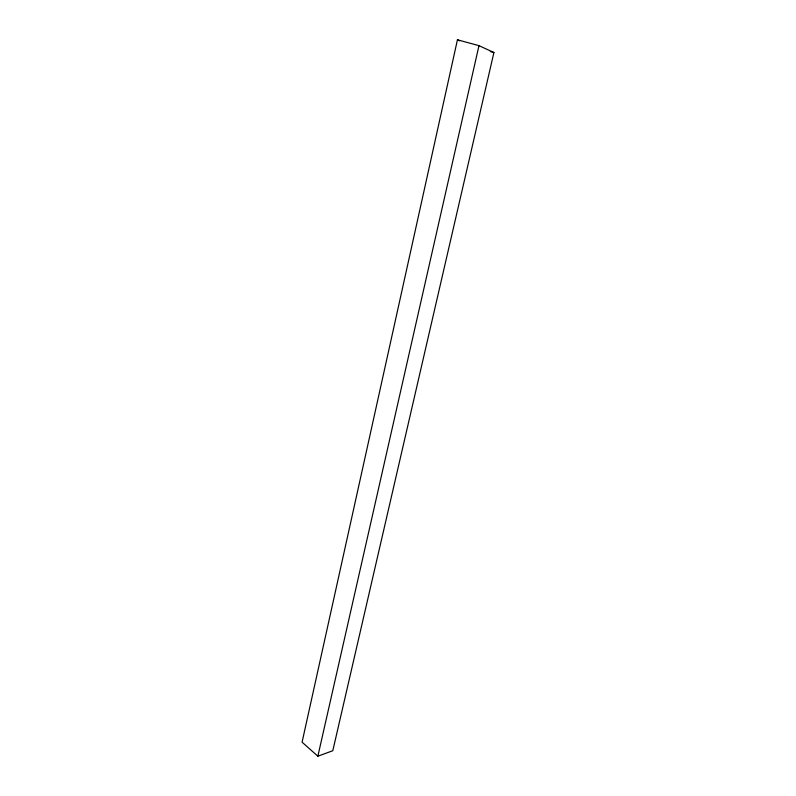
<?xml version="1.0" encoding="UTF-8"?>
<svg xmlns="http://www.w3.org/2000/svg" width="796" height="796" viewBox="0 0 796 796"><rect width="100%" height="100%" fill="white"/><g stroke="black" fill="none" stroke-linecap="round" stroke-linejoin="round"><path stroke-width="1.19" d="M457.441 39.8L302.082 742.18L317.863 756.2L332.798 750.727L493.918 52.526L478.973 45.651L457.441 39.8L459.581 40.775M317.863 756.2L478.973 45.651M490.336 51.541L493.918 52.526"/></g></svg>
